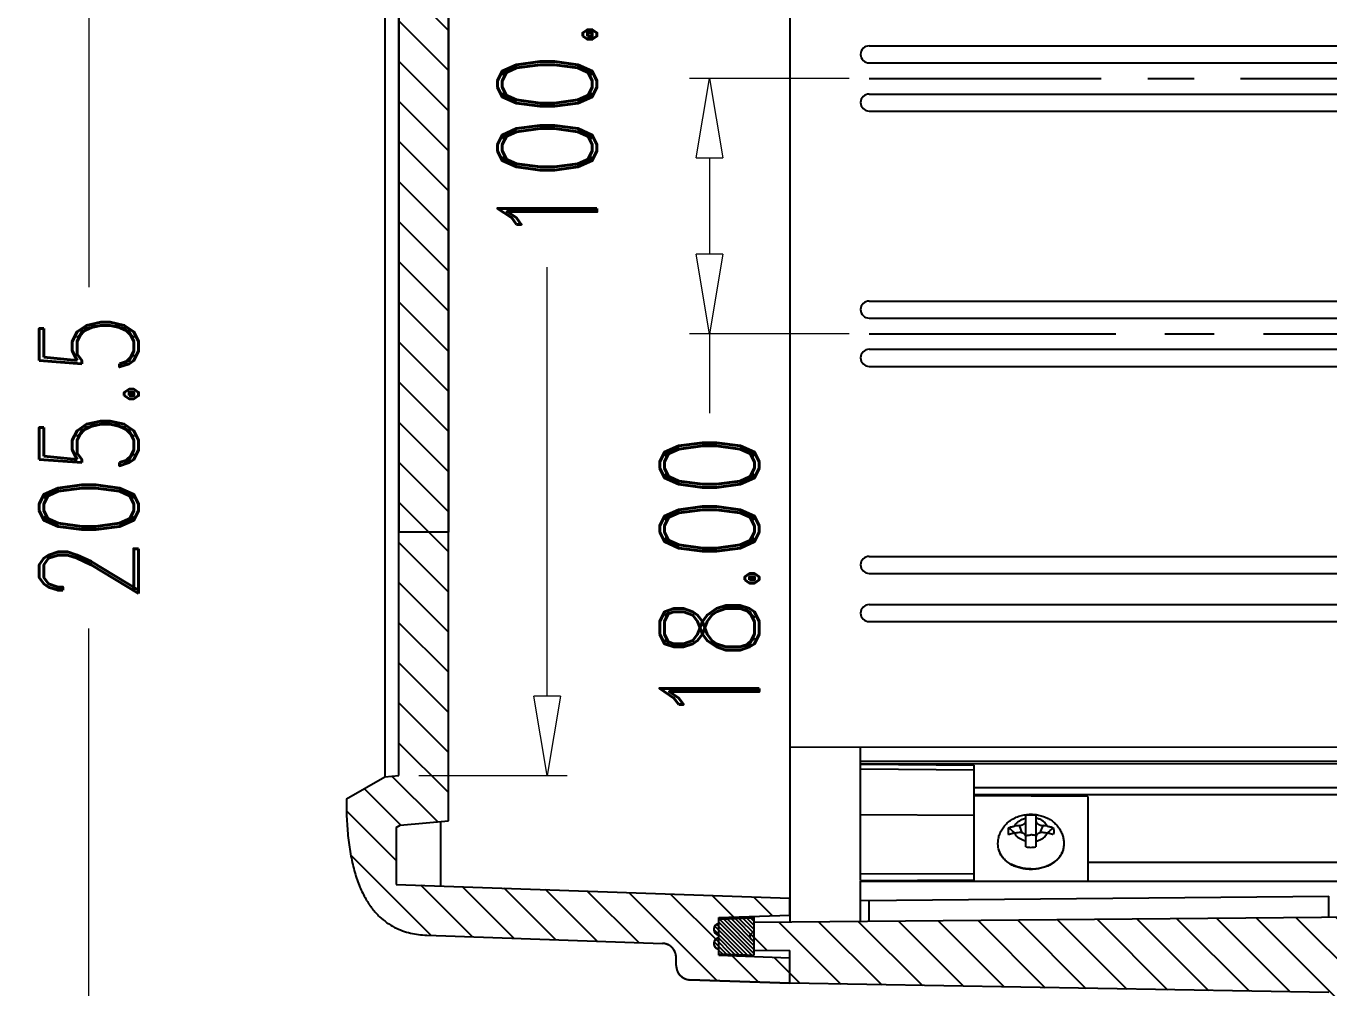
# Model space of a CAD drawing. Header units: millimetres. Extents: x -1995 to -555, y 489 to 1011.
# Drawn here: x -1687.4 to -1595.5, y 830.4 to 898.3 of the extents above; entities that cross this region are included whole.
import ezdxf

# ---------------------------------------------------------------- set-up
doc = ezdxf.new("R2010")
doc.units = ezdxf.units.MM
doc.linetypes.add('CENTER', pattern=[50.8, 31.75, -6.35, 6.35, -6.35])
doc.layers.add('dim', color=82, linetype='Continuous', lineweight=9)
doc.styles.add('ROMAND', font='romand.shx', dxfattribs={"width": 0.75, "bigfont": 'gbcbig.shx'})
doc.dimstyles.new('YanXiu', dxfattribs={"dimtxt": 2.5, "dimasz": 2.2, "dimexe": 1, "dimexo": 0, "dimgap": 0.66, "dimtad": 0, "dimzin": 1, "dimdsep": 46, "dimtxsty": 'ROMAND', "dimblk": 'CLOSEDBLANK', "dimcen": 0, "dimclrd": 3, "dimclre": 3, "dimclrt": 7, "dimazin": 0, "dimtfac": 1, "dimtofl": 0, "dimtmove": 0, "dimatfit": 3, "dimldrblk": 'CLOSEDBLANK', "dimfxl": 1, "dimlwd": 5, "dimlwe": 5, "dimarcsym": 0})

# ---------------------------------------------------------------- blocks, each defined once
blk = doc.blocks.new('_ClosedBlank')
at = {"color": 0, "linetype": 'ByBlock', "lineweight": -2}
for p, q in [((-1, 0.167), (0, 0)), ((-1, 0.167), (-1, -0.167)), ((0, 0), (-1, -0.167))]:
    blk.add_line(p, q, dxfattribs=at)
blk = doc.blocks.new('*D165')
at = {"layer": 'Defpoints', "color": 0}
for p in [(-1627.947, 894.565), (-1639.203, 876.565), (-1627.947, 876.565)]:
    blk.add_point(p, dxfattribs=at)
at = {"layer": 'dim', "color": 3, "lineweight": 5}
for p, q in [((-1629.346, 894.565), (-1640.603, 894.565)), ((-1639.203, 888.965), (-1639.203, 882.165)), ((-1629.346, 876.565), (-1640.603, 876.565)), ((-1639.203, 876.565), (-1639.203, 870.965))]:
    blk.add_line(p, q, dxfattribs=at)
at = {"layer": 'dim', "color": 3, "lineweight": 5, "xscale": 5.600000000000001, "yscale": 5.600000000000001, "zscale": 5.600000000000001}
for p, rotation in [((-1639.203, 894.565), 90), ((-1639.203, 876.565), 270)]:
    blk.add_blockref('_ClosedBlank', p, dxfattribs=dict(at, rotation=rotation))
at = {"layer": 'dim', "color": 7, "insert": (-1639.203, 859.316), "char_height": 7, "attachment_point": 5, "rotation": 90, "style": 'ROMAND'}
blk.add_mtext('18.00', dxfattribs=at)
blk = doc.blocks.new('*D171')
at = {"layer": 'Defpoints', "color": 0}
for p in [(-1661.085, 945.415), (-1650.633, 945.415), (-1661.085, 845.415)]:
    blk.add_point(p, dxfattribs=at)
at = {"layer": 'dim', "color": 3, "lineweight": 5}
for p, q in [((-1659.685, 945.415), (-1649.233, 945.415)), ((-1650.633, 939.815), (-1650.633, 909.564)), ((-1650.633, 851.015), (-1650.633, 881.266)), ((-1659.685, 845.415), (-1649.233, 845.415))]:
    blk.add_line(p, q, dxfattribs=at)
at = {"layer": 'dim', "color": 3, "lineweight": 5, "xscale": 5.600000000000001, "yscale": 5.600000000000001, "zscale": 5.600000000000001}
for p, rotation in [((-1650.633, 945.415), 90), ((-1650.633, 845.415), 270)]:
    blk.add_blockref('_ClosedBlank', p, dxfattribs=dict(at, rotation=rotation))
at = {"layer": 'dim', "color": 7, "insert": (-1650.633, 895.415), "char_height": 7, "attachment_point": 5, "rotation": 90, "style": 'ROMAND'}
blk.add_mtext('100.00', dxfattribs=at)
blk = doc.blocks.new('*D149')
at = {"layer": 'Defpoints', "color": 0}
for p in [(-1744.353, 970.565), (-1734.541, 765.065), (-1682.94, 765.065)]:
    blk.add_point(p, dxfattribs=at)
at = {"layer": 'dim', "color": 3, "lineweight": 5}
for p, q in [((-1742.954, 970.565), (-1681.541, 970.565)), ((-1682.94, 964.965), (-1682.94, 879.839)), ((-1682.94, 770.665), (-1682.94, 855.791)), ((-1733.142, 765.065), (-1681.541, 765.065))]:
    blk.add_line(p, q, dxfattribs=at)
at = {"layer": 'dim', "color": 3, "lineweight": 5, "xscale": 5.600000000000001, "yscale": 5.600000000000001, "zscale": 5.600000000000001}
for p, rotation in [((-1682.94, 970.565), 90), ((-1682.94, 765.065), 270)]:
    blk.add_blockref('_ClosedBlank', p, dxfattribs=dict(at, rotation=rotation))
at = {"layer": 'dim', "color": 7, "insert": (-1682.94, 867.815), "char_height": 7, "attachment_point": 5, "rotation": 90, "style": 'ROMAND'}
blk.add_mtext('205.5', dxfattribs=at)

msp = doc.modelspace()

# ---------------------------------------------------------------- hatches: boundary and pattern name
at = {"linetype": 'Continuous'}
h = msp.add_hatch(dxfattribs=at)
h.set_pattern_fill('DEFAULT__14', color=2, scale=2, angle=135, style=0, pattern_type=0)
h.set_pattern_definition([(135, (-2094.199, 582.1954), (-1.4142136, -1.4142136), [])])
edge = h.paths.add_edge_path()
edge.add_line((-1664.792, 843.765), (-1664.792, 843.65))
edge.add_line((-1664.792, 843.765), (-1662.085, 845.328))
edge.add_line((-1662.085, 845.328), (-1661.085, 845.415))
edge.add_line((-1661.085, 845.415), (-1661.085, 862.565))
edge.add_line((-1657.585, 862.565), (-1661.085, 862.565))
edge.add_line((-1657.585, 842.208), (-1657.585, 862.565))
edge.add_line((-1661.007, 841.909), (-1657.585, 842.208))
edge.add_line((-1661.292, 841.744), (-1661.007, 841.909))
edge.add_line((-1661.292, 841.744), (-1661.292, 837.734))
edge.add_line((-1661.292, 837.734), (-1633.547, 836.765))
edge.add_line((-1633.547, 835.565), (-1633.547, 836.765))
edge.add_line((-1638.547, 835.391), (-1633.547, 835.565))
edge.add_line((-1638.547, 832.74), (-1638.547, 835.391))
edge.add_line((-1638.547, 832.74), (-1633.547, 832.565))
edge.add_line((-1633.547, 830.765), (-1633.547, 832.565))
edge.add_line((-1640.582, 831.011), (-1633.547, 830.765))
edge.add_spline(control_points=[(-1641.547, 832.01), (-1641.547, 831.441), (-1641.151, 831.031), (-1640.582, 831.011)], knot_values=[0, 0, 0, 0, 1, 1, 1, 1], weights=[1, 0.812893, 0.812893, 1], degree=3, periodic=0)
edge.add_line((-1641.547, 832.01), (-1641.547, 832.577))
edge.add_spline(control_points=[(-1641.547, 832.577), (-1641.547, 833.146), (-1641.942, 833.556), (-1642.512, 833.576)], knot_values=[0, 0, 0, 0, 1, 1, 1, 1], weights=[1, 0.812893, 0.812893, 1], degree=3, periodic=0)
edge.add_line((-1659.124, 834.156), (-1642.512, 833.576))
edge.add_spline(control_points=[(-1664.792, 843.65), (-1664.792, 843.224), (-1664.775, 842.362), (-1664.674, 841.005), (-1664.484, 839.709), (-1664.206, 838.541), (-1663.848, 837.525), (-1663.425, 836.674), (-1662.956, 835.985), (-1662.456, 835.441), (-1661.931, 835.015), (-1661.391, 834.692), (-1660.843, 834.458), (-1660.283, 834.294), (-1659.705, 834.193), (-1659.318, 834.163), (-1659.124, 834.156)], knot_values=[0, 0, 0, 0, 0.071429, 0.142857, 0.214286, 0.285714, 0.357143, 0.428571, 0.5, 0.571429, 0.642857, 0.714286, 0.785714, 0.857143, 0.928571, 1, 1, 1, 1], degree=3, periodic=0)
edge = h.paths.add_edge_path()
edge.add_line((-1657.585, 862.565), (-1661.085, 862.565))
edge.add_line((-1657.585, 862.565), (-1661.085, 862.565))
edge = h.paths.add_edge_path()
edge.add_line((-1664.847, 947.178), (-1664.847, 947.097))
edge.add_spline(control_points=[(-1659.178, 956.672), (-1660.425, 956.629), (-1662.269, 955.915), (-1663.881, 953.729), (-1664.695, 950.773), (-1664.847, 948.425), (-1664.847, 947.178)], knot_values=[0, 0, 0, 0, 0.25, 0.5, 0.75, 1, 1, 1, 1], degree=3, periodic=0)
edge.add_line((-1642.512, 957.254), (-1659.178, 956.672))
edge.add_spline(control_points=[(-1641.547, 958.254), (-1641.547, 957.684), (-1641.942, 957.274), (-1642.512, 957.254)], knot_values=[0, 0, 0, 0, 1, 1, 1, 1], weights=[1, 0.812893, 0.812893, 1], degree=3, periodic=0)
edge.add_line((-1641.547, 958.82), (-1641.547, 958.254))
edge.add_spline(control_points=[(-1641.547, 958.82), (-1641.547, 959.39), (-1641.151, 959.8), (-1640.582, 959.82)], knot_values=[0, 0, 0, 0, 1, 1, 1, 1], weights=[1, 0.812893, 0.812893, 1], degree=3, periodic=0)
edge.add_line((-1633.547, 960.065), (-1640.582, 959.82))
edge.add_line((-1633.547, 960.065), (-1633.547, 958.265))
edge.add_line((-1638.547, 958.091), (-1633.547, 958.265))
edge.add_line((-1638.547, 958.091), (-1638.547, 955.44))
edge.add_line((-1638.547, 955.44), (-1633.547, 955.265))
edge.add_line((-1633.547, 955.265), (-1633.547, 954.065))
edge.add_line((-1633.547, 954.065), (-1661.347, 953.094))
edge.add_line((-1661.347, 953.094), (-1661.347, 949.118))
edge.add_line((-1661.007, 948.922), (-1661.347, 949.118))
edge.add_line((-1657.585, 948.622), (-1661.007, 948.922))
edge.add_line((-1657.585, 948.622), (-1657.585, 862.565))
edge.add_line((-1657.585, 862.565), (-1661.085, 862.565))
edge.add_line((-1661.085, 945.415), (-1661.085, 862.565))
edge.add_line((-1661.085, 945.415), (-1662.085, 945.503))
edge.add_line((-1662.085, 945.503), (-1664.847, 947.097))
h = msp.add_hatch(dxfattribs=at)
h.set_pattern_fill('DEFAULT__12', color=2, scale=2, angle=-45, style=0, pattern_type=0)
h.set_pattern_definition([(315, (-2091.3706, 585.0239), (1.4142136, 1.4142136), [])])
edge = h.paths.add_edge_path()
edge.add_line((-1551.547, 765.765), (-1551.547, 862.565))
edge.add_line((-1551.547, 765.765), (-1558.336, 765.765))
edge.add_spline(control_points=[(-1558.336, 765.765), (-1559.029, 765.765), (-1559.524, 766.251), (-1559.536, 766.944)], knot_values=[0, 0, 0, 0, 1, 1, 1, 1], weights=[1, 0.808834, 0.808834, 1], degree=3, periodic=0)
edge.add_line((-1559.536, 766.944), (-1559.547, 767.565))
edge.add_line((-1559.547, 767.565), (-1564.047, 767.565))
edge.add_line((-1564.047, 770.265), (-1564.047, 767.565))
edge.add_line((-1564.047, 770.265), (-1564.547, 770.265))
edge.add_line((-1564.547, 770.265), (-1566.047, 768.765))
edge.add_line((-1566.047, 768.765), (-1581.047, 768.765))
edge.add_line((-1582.547, 770.265), (-1581.047, 768.765))
edge.add_line((-1582.547, 770.265), (-1583.047, 770.265))
edge.add_line((-1583.047, 770.265), (-1583.047, 767.565))
edge.add_line((-1583.047, 767.565), (-1587.547, 767.565))
edge.add_line((-1587.573, 766.048), (-1587.547, 767.565))
edge.add_spline(control_points=[(-1587.573, 766.048), (-1587.583, 765.47), (-1587.995, 765.065), (-1588.573, 765.065)], knot_values=[0, 0, 0, 0, 1, 1, 1, 1], weights=[1, 0.808834, 0.808834, 1], degree=3, periodic=0)
edge.add_line((-1588.573, 765.065), (-1595.547, 765.065))
edge.add_line((-1595.547, 765.065), (-1595.547, 767.365))
edge.add_line((-1598.047, 767.387), (-1595.547, 767.365))
edge.add_line((-1598.047, 767.387), (-1598.047, 767.962))
edge.add_line((-1598.273, 768.188), (-1598.047, 767.962))
edge.add_spline(control_points=[(-1598.273, 768.542), (-1598.377, 768.438), (-1598.377, 768.292), (-1598.273, 768.188)], knot_values=[0, 0, 0, 0, 1, 1, 1, 1], weights=[1, 0.804738, 0.804738, 1], degree=3, periodic=0)
edge.add_line((-1598.047, 768.769), (-1598.273, 768.542))
edge.add_line((-1598.047, 768.769), (-1598.047, 769.343))
edge.add_line((-1598.047, 769.343), (-1595.547, 769.365))
edge.add_line((-1595.547, 769.365), (-1595.547, 771.065))
edge.add_line((-1555.547, 771.414), (-1595.547, 771.065))
edge.add_line((-1555.547, 771.414), (-1555.547, 862.565))
edge.add_line((-1551.547, 862.565), (-1555.547, 862.565))
edge = h.paths.add_edge_path()
edge.add_line((-1633.547, 830.765), (-1633.547, 833.065))
edge.add_line((-1636.047, 833.087), (-1633.547, 833.065))
edge.add_line((-1636.047, 833.087), (-1636.047, 833.665))
edge.add_line((-1636.047, 833.665), (-1636.276, 833.894))
edge.add_spline(control_points=[(-1636.276, 833.894), (-1636.376, 833.994), (-1636.376, 834.136), (-1636.276, 834.236)], knot_values=[0, 0, 0, 0, 1, 1, 1, 1], weights=[1, 0.804738, 0.804738, 1], degree=3, periodic=0)
edge.add_line((-1636.276, 834.236), (-1636.047, 834.465))
edge.add_line((-1636.047, 834.465), (-1636.047, 835.043))
edge.add_line((-1591.821, 835.429), (-1636.047, 835.043))
edge.add_line((-1588.545, 823.204), (-1591.821, 835.429))
edge.add_line((-1588.545, 823.204), (-1595.547, 823.265))
edge.add_line((-1595.547, 823.265), (-1595.547, 824.965))
edge.add_line((-1598.047, 824.987), (-1595.547, 824.965))
edge.add_line((-1598.047, 824.987), (-1598.047, 825.562))
edge.add_line((-1598.047, 825.562), (-1598.273, 825.788))
edge.add_spline(control_points=[(-1598.273, 825.788), (-1598.377, 825.892), (-1598.377, 826.038), (-1598.273, 826.142)], knot_values=[0, 0, 0, 0, 1, 1, 1, 1], weights=[1, 0.804738, 0.804738, 1], degree=3, periodic=0)
edge.add_line((-1598.273, 826.142), (-1598.047, 826.369))
edge.add_line((-1598.047, 826.369), (-1598.047, 826.943))
edge.add_line((-1598.047, 826.943), (-1595.547, 826.965))
edge.add_line((-1595.547, 826.965), (-1595.547, 830.102))
edge.add_line((-1595.547, 830.102), (-1633.547, 830.765))
edge = h.paths.add_edge_path()
edge.add_line((-1551.547, 862.565), (-1555.547, 862.565))
edge.add_line((-1551.547, 862.565), (-1555.547, 862.565))
edge = h.paths.add_edge_path()
edge.add_line((-1551.547, 957.565), (-1551.547, 933.165))
edge.add_line((-1551.547, 933.165), (-1551.047, 933.165))
edge.add_line((-1549.547, 930.567), (-1551.047, 933.165))
edge.add_line((-1549.547, 929.365), (-1549.547, 930.567))
edge.add_line((-1551.547, 929.365), (-1549.547, 929.365))
edge.add_line((-1551.547, 929.365), (-1551.547, 862.565))
edge.add_line((-1551.547, 862.565), (-1555.547, 862.565))
edge.add_line((-1555.547, 890.396), (-1555.547, 862.565))
edge.add_line((-1555.547, 890.396), (-1563.547, 890.815))
edge.add_line((-1563.547, 893.315), (-1563.547, 890.815))
edge.add_line((-1554.547, 893.394), (-1563.547, 893.315))
edge.add_line((-1554.547, 895.737), (-1554.547, 893.394))
edge.add_line((-1554.547, 895.737), (-1563.547, 895.815))
edge.add_line((-1563.547, 898.315), (-1563.547, 895.815))
edge.add_line((-1555.547, 898.734), (-1563.547, 898.315))
edge.add_line((-1555.547, 940.396), (-1555.547, 898.734))
edge.add_line((-1555.547, 940.396), (-1563.547, 940.815))
edge.add_line((-1563.547, 943.315), (-1563.547, 940.815))
edge.add_line((-1554.547, 943.394), (-1563.547, 943.315))
edge.add_line((-1554.547, 945.737), (-1554.547, 943.394))
edge.add_line((-1554.547, 945.737), (-1563.547, 945.815))
edge.add_line((-1563.547, 948.315), (-1563.547, 945.815))
edge.add_line((-1555.547, 948.734), (-1563.547, 948.315))
edge.add_line((-1555.547, 953.384), (-1555.547, 948.734))
edge.add_line((-1555.547, 953.384), (-1633.547, 954.065))
edge.add_line((-1633.547, 955.765), (-1633.547, 954.065))
edge.add_line((-1636.047, 955.787), (-1633.547, 955.765))
edge.add_line((-1636.047, 956.365), (-1636.047, 955.787))
edge.add_line((-1636.276, 956.594), (-1636.047, 956.365))
edge.add_spline(control_points=[(-1636.276, 956.936), (-1636.376, 956.836), (-1636.376, 956.694), (-1636.276, 956.594)], knot_values=[0, 0, 0, 0, 1, 1, 1, 1], weights=[1, 0.804738, 0.804738, 1], degree=3, periodic=0)
edge.add_line((-1636.047, 957.165), (-1636.276, 956.936))
edge.add_line((-1636.047, 957.743), (-1636.047, 957.165))
edge.add_line((-1636.047, 957.743), (-1633.547, 957.765))
edge.add_line((-1633.547, 960.065), (-1633.547, 957.765))
edge.add_line((-1633.547, 960.065), (-1626.573, 960.065))
edge.add_spline(control_points=[(-1625.573, 959.083), (-1625.583, 959.66), (-1625.995, 960.065), (-1626.573, 960.065)], knot_values=[0, 0, 0, 0, 1, 1, 1, 1], weights=[1, 0.808834, 0.808834, 1], degree=3, periodic=0)
edge.add_line((-1625.573, 959.083), (-1625.547, 957.565))
edge.add_line((-1551.547, 957.565), (-1625.547, 957.565))
h = msp.add_hatch(dxfattribs=at)
h.set_pattern_fill('DEFAULT__11', color=2, scale=0.2, angle=-45, style=0, pattern_type=0)
h.set_pattern_definition([(315, (-2092.64338, 583.75108), (0.141421356, 0.141421356), [])])
edge = h.paths.add_edge_path()
edge.add_line((-1636.047, 832.753), (-1636.047, 835.378))
edge.add_line((-1638.547, 832.84), (-1636.047, 832.753))
edge.add_line((-1638.547, 832.84), (-1638.547, 833.168))
edge.add_spline(control_points=[(-1638.547, 833.962), (-1639.177, 833.883), (-1639.177, 833.248), (-1638.547, 833.168)], knot_values=[0, 0, 0, 0, 1, 1, 1, 1], weights=[1, 0.416667, 0.416667, 1], degree=3, periodic=0)
edge.add_line((-1638.547, 833.962), (-1638.547, 834.168))
edge.add_spline(control_points=[(-1638.547, 834.962), (-1639.177, 834.883), (-1639.177, 834.248), (-1638.547, 834.168)], knot_values=[0, 0, 0, 0, 1, 1, 1, 1], weights=[1, 0.416667, 0.416667, 1], degree=3, periodic=0)
edge.add_line((-1638.547, 834.962), (-1638.547, 835.291))
edge.add_line((-1638.547, 835.291), (-1636.047, 835.378))
edge = h.paths.add_edge_path()
edge.add_line((-1636.047, 958.078), (-1636.047, 955.453))
edge.add_line((-1638.547, 955.54), (-1636.047, 955.453))
edge.add_line((-1638.547, 955.868), (-1638.547, 955.54))
edge.add_spline(control_points=[(-1638.547, 955.868), (-1639.177, 955.948), (-1639.177, 956.583), (-1638.547, 956.662)], knot_values=[0, 0, 0, 0, 1, 1, 1, 1], weights=[1, 0.416667, 0.416667, 1], degree=3, periodic=0)
edge.add_line((-1638.547, 956.868), (-1638.547, 956.662))
edge.add_spline(control_points=[(-1638.547, 956.868), (-1639.177, 956.948), (-1639.177, 957.583), (-1638.547, 957.662)], knot_values=[0, 0, 0, 0, 1, 1, 1, 1], weights=[1, 0.416667, 0.416667, 1], degree=3, periodic=0)
edge.add_line((-1638.547, 957.991), (-1638.547, 957.662))
edge.add_line((-1638.547, 957.991), (-1636.047, 958.078))

# ---------------------------------------------------------------- linework, layer by layer
at = {"color": 7, "linetype": 'Continuous'}
for p, q in [((-1633.547, 955.765), (-1633.547, 835.065)), ((-1657.585, 948.622), (-1657.585, 862.565)), ((-1657.585, 842.208), (-1657.585, 948.622)), ((-1662.085, 945.503), (-1662.085, 845.328)), ((-1661.085, 945.415), (-1661.085, 862.565)), ((-1661.085, 845.415), (-1661.085, 945.415)), ((-1627.947, 896.865), (-1563.547, 896.865)), ((-1627.947, 895.665), (-1563.547, 895.665)), ((-1627.947, 893.465), (-1563.547, 893.465)), ((-1627.947, 892.265), (-1563.547, 892.265)), ((-1627.947, 878.865), (-1555.547, 878.865)), ((-1627.947, 877.665), (-1555.547, 877.665)), ((-1627.947, 875.465), (-1563.547, 875.465)), ((-1627.947, 874.265), (-1563.547, 874.265)), ((-1661.085, 845.415), (-1661.085, 862.565)), ((-1657.585, 862.565), (-1661.085, 862.565)), ((-1657.585, 862.565), (-1661.085, 862.565)), ((-1657.585, 862.565), (-1661.085, 862.565)), ((-1657.585, 862.565), (-1661.085, 862.565)), ((-1657.585, 842.208), (-1657.585, 862.565)), ((-1627.947, 860.865), (-1555.547, 860.865)), ((-1627.947, 859.665), (-1555.547, 859.665)), ((-1627.947, 857.465), (-1563.547, 857.465)), ((-1627.947, 856.265), (-1563.547, 856.265)), ((-1633.547, 847.435), (-1555.547, 847.376)), ((-1628.547, 838.015), (-1628.547, 847.431)), ((-1555.547, 846.379), (-1628.547, 846.435)), ((-1628.547, 846.265), (-1555.547, 846.265)), ((-1620.547, 846.151), (-1628.547, 846.224)), ((-1628.547, 846.223), (-1620.547, 846.149)), ((-1620.547, 845.789), (-1628.547, 845.853)), ((-1620.547, 837.965), (-1620.547, 846.15)), ((-1664.792, 843.765), (-1662.085, 845.328)), ((-1664.792, 843.765), (-1662.085, 845.328)), ((-1662.085, 845.328), (-1661.085, 845.415)), ((-1662.085, 845.328), (-1661.085, 845.415)), ((-1620.547, 844.565), (-1555.547, 844.565)), ((-1620.547, 844.065), (-1555.547, 844.065)), ((-1612.547, 843.931), (-1620.547, 843.973)), ((-1612.547, 843.931), (-1612.547, 837.965)), ((-1664.792, 843.765), (-1664.792, 843.65)), ((-1664.792, 843.765), (-1664.792, 843.65)), ((-1661.007, 841.909), (-1657.585, 842.208)), ((-1661.007, 841.909), (-1657.585, 842.208)), ((-1658.149, 842.159), (-1658.149, 837.624)), ((-1628.547, 842.672), (-1620.547, 842.607)), ((-1616.897, 840.375), (-1616.897, 842.6)), ((-1616.197, 842.6), (-1616.197, 840.375)), ((-1661.292, 841.744), (-1661.007, 841.909)), ((-1661.292, 841.744), (-1661.007, 841.909)), ((-1661.292, 841.744), (-1661.292, 837.734)), ((-1661.292, 841.744), (-1661.292, 837.734)), ((-1617.692, 841.353), (-1617.708, 841.367)), ((-1617.688, 841.35), (-1617.692, 841.353)), ((-1617.383, 841.881), (-1617.184, 841.371)), ((-1615.71, 841.881), (-1615.909, 841.371)), ((-1612.547, 839.308), (-1555.547, 839.308)), ((-1620.547, 838.492), (-1628.547, 838.45)), ((-1661.292, 837.734), (-1633.547, 836.765)), ((-1661.292, 837.734), (-1633.547, 836.765)), ((-1628.547, 838.015), (-1620.547, 838.057)), ((-1628.547, 835.109), (-1628.547, 837.965)), ((-1628.547, 837.965), (-1555.547, 837.965)), ((-1633.547, 835.565), (-1633.547, 836.765)), ((-1628.546, 836.609), (-1595.545, 836.897)), ((-1627.947, 835.114), (-1627.947, 836.614)), ((-1595.545, 835.397), (-1595.545, 836.897)), ((-1555.547, 835.746), (-1636.047, 835.043)), ((-1638.547, 835.391), (-1633.547, 835.565)), ((-1638.547, 835.391), (-1633.547, 835.565)), ((-1638.547, 832.74), (-1638.547, 835.391)), ((-1638.547, 832.74), (-1638.547, 835.391)), ((-1638.547, 835.291), (-1636.047, 835.378)), ((-1638.547, 835.291), (-1636.047, 835.378)), ((-1638.547, 834.962), (-1638.547, 835.291)), ((-1636.047, 832.753), (-1636.047, 835.478)), ((-1591.821, 835.429), (-1636.047, 835.043)), ((-1636.047, 832.753), (-1636.047, 835.378)), ((-1636.047, 834.465), (-1636.047, 835.043)), ((-1659.124, 834.156), (-1642.512, 833.576)), ((-1659.124, 834.156), (-1642.512, 833.576)), ((-1638.547, 833.962), (-1638.547, 834.168)), ((-1636.276, 834.236), (-1636.047, 834.465)), ((-1636.276, 834.236), (-1636.047, 834.465)), ((-1636.047, 833.665), (-1636.276, 833.894)), ((-1636.047, 833.665), (-1636.276, 833.894)), ((-1638.547, 832.84), (-1638.547, 833.168)), ((-1638.547, 832.84), (-1636.047, 832.753)), ((-1638.547, 832.84), (-1636.047, 832.753)), ((-1636.047, 833.087), (-1636.047, 833.665)), ((-1636.047, 833.087), (-1633.547, 833.065)), ((-1636.047, 833.087), (-1633.547, 833.065)), ((-1633.547, 830.765), (-1633.547, 833.065)), ((-1633.547, 830.765), (-1633.547, 833.065)), ((-1641.547, 832.01), (-1641.547, 832.577)), ((-1641.547, 832.01), (-1641.547, 832.577)), ((-1638.547, 832.74), (-1633.547, 832.565)), ((-1638.547, 832.74), (-1633.547, 832.565)), ((-1633.547, 830.765), (-1633.547, 832.565)), ((-1640.582, 831.011), (-1633.547, 830.765)), ((-1633.547, 830.765), (-1640.582, 831.011)), ((-1595.547, 830.102), (-1633.547, 830.765)), ((-1595.547, 830.102), (-1633.547, 830.765))]:
    msp.add_line(p, q, dxfattribs=at)
at = {"color": 1, "linetype": 'CENTER', "ltscale": 0.5152}
msp.add_line((-1627.947, 894.565), (-1563.547, 894.565), dxfattribs=at)
at = {"color": 1, "linetype": 'CENTER', "ltscale": 0.5472}
msp.add_line((-1627.947, 876.565), (-1559.547, 876.565), dxfattribs=at)
at = {"color": 7, "linetype": 'Continuous'}
for centre, radius, start, end in [((-1627.947, 896.265), 0.6, 90, 270), ((-1627.947, 892.865), 0.6, 90, 270), ((-1627.947, 878.265), 0.6, 90, 270), ((-1627.947, 874.865), 0.6, 90, 270), ((-1627.947, 860.265), 0.6, 90, 270), ((-1627.947, 856.865), 0.6, 90, 270), ((-1616.548, 840.371), 2.256, 89.98002, 98.90457), ((-1616.546, 840.371), 2.256, 81.09543, 90.01998), ((-1579.04, 885.125), 58.394, 227.9914, 228.53393), ((-1616.56, 833.626), 8.296, 95.69335, 97.8672), ((-1616.56, 833.131), 8.296, 95.69335, 97.8672), ((-1616.533, 833.626), 8.296, 82.13279, 84.30665), ((-1616.533, 833.131), 8.296, 82.13279, 84.30665), ((-1649.884, 880.449), 52.13, 311.41221, 312.04273), ((-1616.548, 842.604), 2.256, 261.09543, 270.01998), ((-1616.546, 842.604), 2.256, 269.98002, 278.90457), ((-1617.607, 840.475), 1.242, 194.1526, 202.28964), ((-1617.507, 840.517), 1.351, 202.33325, 210.79506), ((-1617.435, 840.558), 1.434, 210.73047, 212.58332), ((-1615.659, 840.558), 1.434, 327.41025, 329.27992), ((-1615.587, 840.517), 1.351, 329.21542, 337.6751), ((-1615.487, 840.475), 1.242, 337.71883, 345.84746), ((-1638.497, 834.565), 0.4, 97.18076, 262.81924), ((-1638.497, 833.565), 0.4, 97.18076, 262.81924), ((-1636.105, 834.065), 0.241, 135, 225), ((-1642.547, 832.577), 1, 0, 88), ((-1640.547, 832.01), 1, 180, 268)]:
    msp.add_arc(centre, radius, start, end, dxfattribs=at)
for points, start_tangent, end_tangent in [([(-1664.792, 843.65), (-1664.763, 842.352), (-1664.659, 841.015), (-1664.469, 839.73), (-1664.193, 838.566), (-1663.837, 837.552), (-1663.417, 836.701), (-1662.951, 836.009), (-1662.452, 835.46), (-1661.929, 835.032), (-1661.39, 834.707), (-1660.841, 834.469), (-1660.28, 834.305), (-1659.705, 834.202), (-1659.124, 834.156)], (0, -1), (0.999391, -0.034899)), ([(-1664.792, 843.65), (-1664.763, 842.352), (-1664.659, 841.015), (-1664.469, 839.73), (-1664.193, 838.566), (-1663.837, 837.552), (-1663.417, 836.701), (-1662.951, 836.009), (-1662.452, 835.46), (-1661.929, 835.032), (-1661.39, 834.707), (-1660.841, 834.469), (-1660.28, 834.305), (-1659.705, 834.202), (-1659.124, 834.156)], (0, -1), (0.999391, -0.034899)), ([(-1618.811, 840.171), (-1618.862, 840.488), (-1618.859, 840.809), (-1618.799, 841.127), (-1618.683, 841.438), (-1618.51, 841.731), (-1618.277, 842.004), (-1617.994, 842.239), (-1617.668, 842.429), (-1617.309, 842.567), (-1616.931, 842.65), (-1616.547, 842.678)], (-0.243793, 0.969827), (1, 0)), ([(-1617.696, 841.844), (-1617.606, 841.997), (-1617.475, 842.135), (-1617.309, 842.253), (-1617.114, 842.345), (-1616.897, 842.409)], (0.3956, 0.918423), (0.977585, 0.210541)), ([(-1617.383, 841.881), (-1617.342, 841.886), (-1617.301, 841.894), (-1617.261, 841.903), (-1617.222, 841.914), (-1617.183, 841.927), (-1617.143, 841.944), (-1617.102, 841.964), (-1617.06, 841.988), (-1617.02, 842.016), (-1616.986, 842.045), (-1616.96, 842.073), (-1616.94, 842.099), (-1616.924, 842.124), (-1616.912, 842.149), (-1616.904, 842.175), (-1616.898, 842.2), (-1616.897, 842.225)], (0.995063, 0.099247), (0, 1)), ([(-1616.547, 842.678), (-1616.182, 842.653), (-1615.829, 842.58), (-1615.497, 842.461), (-1615.193, 842.301), (-1614.923, 842.102), (-1614.699, 841.878), (-1614.515, 841.628), (-1614.375, 841.358), (-1614.28, 841.074), (-1614.232, 840.777), (-1614.232, 840.473), (-1614.282, 840.171)], (1, 0), (-0.243793, -0.969827)), ([(-1615.398, 841.844), (-1615.488, 841.997), (-1615.618, 842.135), (-1615.784, 842.253), (-1615.98, 842.345), (-1616.197, 842.409)], (-0.3956, 0.918423), (-0.977585, 0.210541)), ([(-1616.197, 842.225), (-1616.195, 842.2), (-1616.19, 842.175), (-1616.181, 842.149), (-1616.169, 842.124), (-1616.153, 842.099), (-1616.133, 842.073), (-1616.107, 842.045), (-1616.074, 842.016), (-1616.034, 841.988), (-1615.991, 841.964), (-1615.95, 841.944), (-1615.911, 841.927), (-1615.872, 841.914), (-1615.832, 841.903), (-1615.792, 841.894), (-1615.751, 841.886), (-1615.71, 841.881)], (0, -1), (0.995063, -0.099247)), ([(-1618.12, 841.735), (-1618.154, 841.571), (-1618.154, 841.404), (-1618.12, 841.24)], (-0.300057, -0.953921), (0.300057, -0.953921)), ([(-1618.12, 841.735), (-1618.055, 841.759), (-1617.981, 841.783), (-1617.897, 841.805), (-1617.803, 841.826), (-1617.696, 841.844)], (0.93109, 0.364789), (0.990582, 0.136923)), ([(-1617.696, 841.349), (-1617.803, 841.331), (-1617.897, 841.31), (-1617.981, 841.288), (-1618.055, 841.264), (-1618.12, 841.24)], (-0.990582, -0.136923), (-0.93109, -0.364789)), ([(-1616.897, 840.784), (-1617.114, 840.848), (-1617.309, 840.94), (-1617.475, 841.057), (-1617.606, 841.196), (-1617.696, 841.349)], (-0.977585, 0.210541), (-0.3956, 0.918423)), ([(-1616.897, 841.042), (-1616.898, 841.075), (-1616.904, 841.107), (-1616.912, 841.139), (-1616.924, 841.17), (-1616.94, 841.2), (-1616.96, 841.23), (-1616.986, 841.26), (-1617.02, 841.291), (-1617.06, 841.319), (-1617.102, 841.342), (-1617.143, 841.359), (-1617.183, 841.371), (-1617.222, 841.38), (-1617.261, 841.386), (-1617.301, 841.389), (-1617.342, 841.389), (-1617.383, 841.386)], (0, 1), (-0.995063, -0.099247)), ([(-1616.897, 841.162), (-1616.785, 841.196), (-1616.668, 841.217), (-1616.547, 841.223)], (0.936913, 0.349563), (1, 0)), ([(-1616.197, 841.162), (-1616.308, 841.196), (-1616.426, 841.217), (-1616.547, 841.223)], (-0.936913, 0.349563), (-1, 0)), ([(-1615.71, 841.386), (-1615.751, 841.389), (-1615.792, 841.389), (-1615.832, 841.386), (-1615.872, 841.38), (-1615.911, 841.371), (-1615.95, 841.359), (-1615.991, 841.342), (-1616.034, 841.319), (-1616.073, 841.291), (-1616.107, 841.26), (-1616.133, 841.23), (-1616.153, 841.2), (-1616.169, 841.17), (-1616.181, 841.139), (-1616.19, 841.107), (-1616.195, 841.075), (-1616.197, 841.042)], (-0.995063, 0.099247), (0, -1)), ([(-1616.197, 840.784), (-1615.98, 840.848), (-1615.784, 840.94), (-1615.618, 841.057), (-1615.488, 841.196), (-1615.398, 841.349)], (0.977585, 0.210541), (0.3956, 0.918423)), ([(-1615.398, 841.844), (-1615.29, 841.826), (-1615.195, 841.805), (-1615.112, 841.783), (-1615.039, 841.759), (-1614.973, 841.735)], (0.990582, -0.136923), (0.93109, -0.364789)), ([(-1614.973, 841.24), (-1615.039, 841.264), (-1615.112, 841.288), (-1615.196, 841.31), (-1615.29, 841.331), (-1615.398, 841.349)], (-0.93109, 0.364789), (-0.990582, 0.136923)), ([(-1614.973, 841.735), (-1614.939, 841.571), (-1614.939, 841.404), (-1614.973, 841.24)], (0.300057, -0.953921), (-0.300057, -0.953921)), ([(-1616.547, 838.793), (-1616.901, 838.813), (-1617.246, 838.872), (-1617.576, 838.97), (-1617.881, 839.103), (-1618.155, 839.27), (-1618.39, 839.465), (-1618.581, 839.685), (-1618.722, 839.923), (-1618.811, 840.171)], (-1, 0), (-0.243793, 0.969827)), ([(-1616.547, 838.83), (-1616.925, 838.852), (-1617.294, 838.918), (-1617.641, 839.026), (-1617.959, 839.172), (-1618.239, 839.354), (-1618.472, 839.566), (-1618.643, 839.786)], (-1, 0), (-0.538479, 0.842639)), ([(-1614.282, 840.171), (-1614.372, 839.923), (-1614.513, 839.685), (-1614.704, 839.465), (-1614.939, 839.269), (-1615.214, 839.102), (-1615.519, 838.969), (-1615.849, 838.872), (-1616.194, 838.813), (-1616.547, 838.793)], (-0.243793, -0.969827), (-1, 0)), ([(-1616.547, 838.83), (-1616.168, 838.852), (-1615.8, 838.918), (-1615.452, 839.026), (-1615.134, 839.172), (-1614.855, 839.354), (-1614.621, 839.566), (-1614.451, 839.786)], (1, 0), (0.538573, 0.842579)), ([(-1638.547, 834.962), (-1638.553, 834.961), (-1638.559, 834.96), (-1638.565, 834.959), (-1638.572, 834.958), (-1638.578, 834.957), (-1638.585, 834.955), (-1638.591, 834.954), (-1638.598, 834.952), (-1638.605, 834.95), (-1638.612, 834.948), (-1638.618, 834.946), (-1638.625, 834.944), (-1638.632, 834.942), (-1638.639, 834.939), (-1638.646, 834.936), (-1638.653, 834.933), (-1638.657, 834.932), (-1638.66, 834.93), (-1638.664, 834.929), (-1638.667, 834.927), (-1638.671, 834.925), (-1638.675, 834.923), (-1638.678, 834.922), (-1638.682, 834.92), (-1638.685, 834.918), (-1638.689, 834.916), (-1638.692, 834.914), (-1638.696, 834.912), (-1638.7, 834.91), (-1638.703, 834.908), (-1638.707, 834.906), (-1638.71, 834.903), (-1638.714, 834.901), (-1638.717, 834.899), (-1638.721, 834.896), (-1638.725, 834.894), (-1638.728, 834.891), (-1638.732, 834.889), (-1638.735, 834.886), (-1638.739, 834.884), (-1638.742, 834.881), (-1638.746, 834.878), (-1638.749, 834.875), (-1638.753, 834.873), (-1638.756, 834.87), (-1638.76, 834.867), (-1638.763, 834.864), (-1638.766, 834.861), (-1638.77, 834.857), (-1638.773, 834.854), (-1638.777, 834.851), (-1638.78, 834.848), (-1638.783, 834.844), (-1638.787, 834.841), (-1638.79, 834.837), (-1638.793, 834.834), (-1638.796, 834.83), (-1638.799, 834.827), (-1638.803, 834.823), (-1638.806, 834.819), (-1638.809, 834.815), (-1638.812, 834.812), (-1638.815, 834.808), (-1638.818, 834.804), (-1638.821, 834.8), (-1638.824, 834.796), (-1638.827, 834.791), (-1638.829, 834.787), (-1638.832, 834.783), (-1638.835, 834.779), (-1638.838, 834.774), (-1638.84, 834.77), (-1638.843, 834.766), (-1638.845, 834.761), (-1638.848, 834.757), (-1638.85, 834.752), (-1638.853, 834.748), (-1638.855, 834.743), (-1638.857, 834.738), (-1638.86, 834.733), (-1638.862, 834.729), (-1638.864, 834.724), (-1638.866, 834.719), (-1638.868, 834.714), (-1638.87, 834.709), (-1638.872, 834.704), (-1638.874, 834.699), (-1638.875, 834.694), (-1638.877, 834.689), (-1638.879, 834.684), (-1638.88, 834.679), (-1638.882, 834.673), (-1638.883, 834.668), (-1638.885, 834.663), (-1638.886, 834.658), (-1638.887, 834.652), (-1638.888, 834.647), (-1638.889, 834.642), (-1638.89, 834.636), (-1638.891, 834.631), (-1638.892, 834.625), (-1638.893, 834.62), (-1638.894, 834.615), (-1638.894, 834.609), (-1638.895, 834.604), (-1638.895, 834.598), (-1638.896, 834.593), (-1638.896, 834.587), (-1638.896, 834.582), (-1638.897, 834.576), (-1638.897, 834.571), (-1638.897, 834.565), (-1638.897, 834.56), (-1638.897, 834.554), (-1638.896, 834.549), (-1638.896, 834.543), (-1638.896, 834.538), (-1638.895, 834.532), (-1638.895, 834.527), (-1638.894, 834.521), (-1638.894, 834.516), (-1638.893, 834.51), (-1638.892, 834.505), (-1638.891, 834.499), (-1638.89, 834.494), (-1638.889, 834.489), (-1638.888, 834.483), (-1638.887, 834.478), (-1638.886, 834.473), (-1638.885, 834.467), (-1638.883, 834.462), (-1638.882, 834.457), (-1638.88, 834.452), (-1638.879, 834.447), (-1638.877, 834.442), (-1638.875, 834.436), (-1638.874, 834.431), (-1638.872, 834.426), (-1638.87, 834.421), (-1638.868, 834.416), (-1638.866, 834.411), (-1638.864, 834.407), (-1638.862, 834.402), (-1638.86, 834.397), (-1638.857, 834.392), (-1638.855, 834.388), (-1638.853, 834.383), (-1638.85, 834.378), (-1638.848, 834.374), (-1638.845, 834.369), (-1638.843, 834.365), (-1638.84, 834.36), (-1638.838, 834.356), (-1638.835, 834.352), (-1638.832, 834.347), (-1638.829, 834.343), (-1638.827, 834.339), (-1638.824, 834.335), (-1638.821, 834.331), (-1638.818, 834.327), (-1638.815, 834.323), (-1638.812, 834.319), (-1638.809, 834.315), (-1638.806, 834.311), (-1638.803, 834.307), (-1638.799, 834.304), (-1638.796, 834.3), (-1638.793, 834.297), (-1638.79, 834.293), (-1638.787, 834.29), (-1638.783, 834.286), (-1638.78, 834.283), (-1638.777, 834.279), (-1638.773, 834.276), (-1638.77, 834.273), (-1638.766, 834.27), (-1638.763, 834.267), (-1638.76, 834.264), (-1638.756, 834.261), (-1638.753, 834.258), (-1638.749, 834.255), (-1638.746, 834.252), (-1638.742, 834.249), (-1638.739, 834.247), (-1638.735, 834.244), (-1638.732, 834.241), (-1638.728, 834.239), (-1638.725, 834.236), (-1638.721, 834.234), (-1638.717, 834.232), (-1638.714, 834.229), (-1638.71, 834.227), (-1638.707, 834.225), (-1638.703, 834.223), (-1638.7, 834.22), (-1638.696, 834.218), (-1638.692, 834.216), (-1638.689, 834.214), (-1638.685, 834.212), (-1638.682, 834.211), (-1638.678, 834.209), (-1638.675, 834.207), (-1638.671, 834.205), (-1638.667, 834.203), (-1638.664, 834.202), (-1638.66, 834.2), (-1638.657, 834.199), (-1638.653, 834.197), (-1638.646, 834.194), (-1638.639, 834.191), (-1638.632, 834.189), (-1638.625, 834.186), (-1638.618, 834.184), (-1638.612, 834.182), (-1638.605, 834.18), (-1638.598, 834.178), (-1638.591, 834.177), (-1638.585, 834.175), (-1638.578, 834.174), (-1638.572, 834.172), (-1638.565, 834.171), (-1638.559, 834.17), (-1638.553, 834.169), (-1638.547, 834.168)], (-0.992157, -0.125), (0.992157, -0.125)), ([(-1638.547, 833.962), (-1638.553, 833.961), (-1638.559, 833.96), (-1638.565, 833.959), (-1638.572, 833.958), (-1638.578, 833.957), (-1638.585, 833.955), (-1638.591, 833.954), (-1638.598, 833.952), (-1638.605, 833.95), (-1638.612, 833.948), (-1638.618, 833.946), (-1638.625, 833.944), (-1638.632, 833.942), (-1638.639, 833.939), (-1638.646, 833.936), (-1638.653, 833.933), (-1638.657, 833.932), (-1638.66, 833.93), (-1638.664, 833.929), (-1638.667, 833.927), (-1638.671, 833.925), (-1638.675, 833.923), (-1638.678, 833.922), (-1638.682, 833.92), (-1638.685, 833.918), (-1638.689, 833.916), (-1638.692, 833.914), (-1638.696, 833.912), (-1638.7, 833.91), (-1638.703, 833.908), (-1638.707, 833.906), (-1638.71, 833.903), (-1638.714, 833.901), (-1638.717, 833.899), (-1638.721, 833.896), (-1638.725, 833.894), (-1638.728, 833.891), (-1638.732, 833.889), (-1638.735, 833.886), (-1638.739, 833.884), (-1638.742, 833.881), (-1638.746, 833.878), (-1638.749, 833.875), (-1638.753, 833.873), (-1638.756, 833.87), (-1638.76, 833.867), (-1638.763, 833.864), (-1638.766, 833.861), (-1638.77, 833.857), (-1638.773, 833.854), (-1638.777, 833.851), (-1638.78, 833.848), (-1638.783, 833.844), (-1638.787, 833.841), (-1638.79, 833.837), (-1638.793, 833.834), (-1638.796, 833.83), (-1638.799, 833.827), (-1638.803, 833.823), (-1638.806, 833.819), (-1638.809, 833.815), (-1638.812, 833.812), (-1638.815, 833.808), (-1638.818, 833.804), (-1638.821, 833.8), (-1638.824, 833.796), (-1638.827, 833.791), (-1638.829, 833.787), (-1638.832, 833.783), (-1638.835, 833.779), (-1638.838, 833.774), (-1638.84, 833.77), (-1638.843, 833.766), (-1638.845, 833.761), (-1638.848, 833.757), (-1638.85, 833.752), (-1638.853, 833.748), (-1638.855, 833.743), (-1638.857, 833.738), (-1638.86, 833.733), (-1638.862, 833.729), (-1638.864, 833.724), (-1638.866, 833.719), (-1638.868, 833.714), (-1638.87, 833.709), (-1638.872, 833.704), (-1638.874, 833.699), (-1638.875, 833.694), (-1638.877, 833.689), (-1638.879, 833.684), (-1638.88, 833.679), (-1638.882, 833.673), (-1638.883, 833.668), (-1638.885, 833.663), (-1638.886, 833.658), (-1638.887, 833.652), (-1638.888, 833.647), (-1638.889, 833.642), (-1638.89, 833.636), (-1638.891, 833.631), (-1638.892, 833.625), (-1638.893, 833.62), (-1638.894, 833.615), (-1638.894, 833.609), (-1638.895, 833.604), (-1638.895, 833.598), (-1638.896, 833.593), (-1638.896, 833.587), (-1638.896, 833.582), (-1638.897, 833.576), (-1638.897, 833.571), (-1638.897, 833.565), (-1638.897, 833.56), (-1638.897, 833.554), (-1638.896, 833.549), (-1638.896, 833.543), (-1638.896, 833.538), (-1638.895, 833.532), (-1638.895, 833.527), (-1638.894, 833.521), (-1638.894, 833.516), (-1638.893, 833.51), (-1638.892, 833.505), (-1638.891, 833.499), (-1638.89, 833.494), (-1638.889, 833.489), (-1638.888, 833.483), (-1638.887, 833.478), (-1638.886, 833.473), (-1638.885, 833.467), (-1638.883, 833.462), (-1638.882, 833.457), (-1638.88, 833.452), (-1638.879, 833.447), (-1638.877, 833.442), (-1638.875, 833.436), (-1638.874, 833.431), (-1638.872, 833.426), (-1638.87, 833.421), (-1638.868, 833.416), (-1638.866, 833.411), (-1638.864, 833.407), (-1638.862, 833.402), (-1638.86, 833.397), (-1638.857, 833.392), (-1638.855, 833.388), (-1638.853, 833.383), (-1638.85, 833.378), (-1638.848, 833.374), (-1638.845, 833.369), (-1638.843, 833.365), (-1638.84, 833.36), (-1638.838, 833.356), (-1638.835, 833.352), (-1638.832, 833.347), (-1638.829, 833.343), (-1638.827, 833.339), (-1638.824, 833.335), (-1638.821, 833.331), (-1638.818, 833.327), (-1638.815, 833.323), (-1638.812, 833.319), (-1638.809, 833.315), (-1638.806, 833.311), (-1638.803, 833.307), (-1638.799, 833.304), (-1638.796, 833.3), (-1638.793, 833.297), (-1638.79, 833.293), (-1638.787, 833.29), (-1638.783, 833.286), (-1638.78, 833.283), (-1638.777, 833.279), (-1638.773, 833.276), (-1638.77, 833.273), (-1638.766, 833.27), (-1638.763, 833.267), (-1638.76, 833.264), (-1638.756, 833.261), (-1638.753, 833.258), (-1638.749, 833.255), (-1638.746, 833.252), (-1638.742, 833.249), (-1638.739, 833.247), (-1638.735, 833.244), (-1638.732, 833.241), (-1638.728, 833.239), (-1638.725, 833.236), (-1638.721, 833.234), (-1638.717, 833.232), (-1638.714, 833.229), (-1638.71, 833.227), (-1638.707, 833.225), (-1638.703, 833.223), (-1638.7, 833.22), (-1638.696, 833.218), (-1638.692, 833.216), (-1638.689, 833.214), (-1638.685, 833.212), (-1638.682, 833.211), (-1638.678, 833.209), (-1638.675, 833.207), (-1638.671, 833.205), (-1638.667, 833.203), (-1638.664, 833.202), (-1638.66, 833.2), (-1638.657, 833.199), (-1638.653, 833.197), (-1638.646, 833.194), (-1638.639, 833.191), (-1638.632, 833.189), (-1638.625, 833.186), (-1638.618, 833.184), (-1638.612, 833.182), (-1638.605, 833.18), (-1638.598, 833.178), (-1638.591, 833.177), (-1638.585, 833.175), (-1638.578, 833.174), (-1638.572, 833.172), (-1638.565, 833.171), (-1638.559, 833.17), (-1638.553, 833.169), (-1638.547, 833.168)], (-0.992157, -0.125), (0.992157, -0.125)), ([(-1636.276, 833.894), (-1636.28, 833.898), (-1636.283, 833.902), (-1636.287, 833.906), (-1636.291, 833.911), (-1636.294, 833.915), (-1636.298, 833.919), (-1636.301, 833.924), (-1636.304, 833.928), (-1636.307, 833.933), (-1636.311, 833.938), (-1636.314, 833.943), (-1636.316, 833.948), (-1636.319, 833.953), (-1636.322, 833.958), (-1636.324, 833.964), (-1636.327, 833.969), (-1636.329, 833.975), (-1636.331, 833.98), (-1636.333, 833.986), (-1636.335, 833.992), (-1636.337, 833.998), (-1636.339, 834.004), (-1636.34, 834.01), (-1636.342, 834.016), (-1636.343, 834.022), (-1636.344, 834.028), (-1636.345, 834.034), (-1636.345, 834.04), (-1636.346, 834.046), (-1636.346, 834.053), (-1636.347, 834.059), (-1636.347, 834.065), (-1636.347, 834.071), (-1636.346, 834.078), (-1636.346, 834.084), (-1636.345, 834.09), (-1636.345, 834.096), (-1636.344, 834.102), (-1636.343, 834.109), (-1636.342, 834.115), (-1636.34, 834.121), (-1636.339, 834.127), (-1636.337, 834.133), (-1636.335, 834.138), (-1636.333, 834.144), (-1636.331, 834.15), (-1636.329, 834.156), (-1636.327, 834.161), (-1636.324, 834.167), (-1636.322, 834.172), (-1636.319, 834.177), (-1636.316, 834.182), (-1636.314, 834.187), (-1636.311, 834.192), (-1636.307, 834.197), (-1636.304, 834.202), (-1636.301, 834.207), (-1636.298, 834.211), (-1636.294, 834.216), (-1636.291, 834.22), (-1636.287, 834.224), (-1636.283, 834.228), (-1636.28, 834.232), (-1636.276, 834.236)], (-0.707107, 0.707107), (0.707107, 0.707107)), ([(-1641.547, 832.577), (-1641.547, 832.588), (-1641.547, 832.599), (-1641.547, 832.61), (-1641.548, 832.621), (-1641.548, 832.632), (-1641.549, 832.643), (-1641.55, 832.654), (-1641.551, 832.665), (-1641.552, 832.676), (-1641.553, 832.687), (-1641.554, 832.699), (-1641.556, 832.71), (-1641.557, 832.721), (-1641.559, 832.733), (-1641.561, 832.744), (-1641.563, 832.755), (-1641.565, 832.767), (-1641.567, 832.778), (-1641.57, 832.789), (-1641.572, 832.801), (-1641.575, 832.812), (-1641.578, 832.824), (-1641.581, 832.835), (-1641.584, 832.847), (-1641.587, 832.858), (-1641.591, 832.869), (-1641.594, 832.881), (-1641.598, 832.892), (-1641.602, 832.904), (-1641.606, 832.915), (-1641.61, 832.926), (-1641.614, 832.938), (-1641.619, 832.949), (-1641.623, 832.96), (-1641.628, 832.971), (-1641.633, 832.983), (-1641.638, 832.994), (-1641.643, 833.005), (-1641.648, 833.016), (-1641.654, 833.027), (-1641.66, 833.038), (-1641.665, 833.049), (-1641.671, 833.06), (-1641.677, 833.071), (-1641.684, 833.082), (-1641.69, 833.092), (-1641.696, 833.103), (-1641.703, 833.114), (-1641.71, 833.124), (-1641.717, 833.134), (-1641.724, 833.145), (-1641.731, 833.155), (-1641.738, 833.165), (-1641.746, 833.175), (-1641.753, 833.185), (-1641.761, 833.195), (-1641.769, 833.205), (-1641.777, 833.215), (-1641.785, 833.225), (-1641.793, 833.234), (-1641.802, 833.244), (-1641.81, 833.253), (-1641.819, 833.262), (-1641.827, 833.271), (-1641.836, 833.28), (-1641.845, 833.289), (-1641.854, 833.298), (-1641.863, 833.307), (-1641.873, 833.315), (-1641.882, 833.324), (-1641.891, 833.332), (-1641.901, 833.34), (-1641.911, 833.348), (-1641.92, 833.356), (-1641.93, 833.364), (-1641.94, 833.372), (-1641.95, 833.379), (-1641.96, 833.387), (-1641.971, 833.394), (-1641.981, 833.401), (-1641.991, 833.408), (-1642.002, 833.415), (-1642.012, 833.422), (-1642.023, 833.428), (-1642.033, 833.435), (-1642.044, 833.441), (-1642.055, 833.447), (-1642.065, 833.453), (-1642.076, 833.459), (-1642.087, 833.465), (-1642.098, 833.47), (-1642.109, 833.476), (-1642.12, 833.481), (-1642.131, 833.486), (-1642.142, 833.491), (-1642.153, 833.496), (-1642.165, 833.501), (-1642.176, 833.505), (-1642.187, 833.51), (-1642.198, 833.514), (-1642.21, 833.518), (-1642.221, 833.522), (-1642.232, 833.526), (-1642.243, 833.53), (-1642.255, 833.533), (-1642.266, 833.537), (-1642.277, 833.54), (-1642.289, 833.543), (-1642.3, 833.546), (-1642.311, 833.549), (-1642.323, 833.551), (-1642.334, 833.554), (-1642.345, 833.556), (-1642.357, 833.558), (-1642.368, 833.561), (-1642.379, 833.563), (-1642.39, 833.564), (-1642.401, 833.566), (-1642.413, 833.568), (-1642.424, 833.569), (-1642.435, 833.57), (-1642.446, 833.572), (-1642.457, 833.573), (-1642.468, 833.574), (-1642.479, 833.574), (-1642.49, 833.575), (-1642.501, 833.576), (-1642.512, 833.576)], (0, 1), (-0.999391, 0.034899)), ([(-1641.547, 832.01), (-1641.547, 831.999), (-1641.546, 831.988), (-1641.546, 831.977), (-1641.546, 831.966), (-1641.545, 831.955), (-1641.545, 831.944), (-1641.544, 831.933), (-1641.543, 831.922), (-1641.542, 831.911), (-1641.541, 831.9), (-1641.539, 831.888), (-1641.538, 831.877), (-1641.536, 831.866), (-1641.535, 831.854), (-1641.533, 831.843), (-1641.531, 831.832), (-1641.529, 831.82), (-1641.526, 831.809), (-1641.524, 831.798), (-1641.521, 831.786), (-1641.519, 831.775), (-1641.516, 831.763), (-1641.513, 831.752), (-1641.51, 831.74), (-1641.506, 831.729), (-1641.503, 831.718), (-1641.499, 831.706), (-1641.496, 831.695), (-1641.492, 831.683), (-1641.488, 831.672), (-1641.484, 831.661), (-1641.479, 831.649), (-1641.475, 831.638), (-1641.47, 831.627), (-1641.466, 831.615), (-1641.461, 831.604), (-1641.456, 831.593), (-1641.45, 831.582), (-1641.445, 831.571), (-1641.44, 831.56), (-1641.434, 831.549), (-1641.428, 831.538), (-1641.422, 831.527), (-1641.416, 831.516), (-1641.41, 831.505), (-1641.404, 831.495), (-1641.397, 831.484), (-1641.39, 831.473), (-1641.384, 831.463), (-1641.377, 831.453), (-1641.37, 831.442), (-1641.363, 831.432), (-1641.355, 831.422), (-1641.348, 831.412), (-1641.34, 831.402), (-1641.332, 831.392), (-1641.325, 831.382), (-1641.317, 831.372), (-1641.308, 831.362), (-1641.3, 831.353), (-1641.292, 831.343), (-1641.283, 831.334), (-1641.275, 831.325), (-1641.266, 831.316), (-1641.257, 831.307), (-1641.248, 831.298), (-1641.239, 831.289), (-1641.23, 831.28), (-1641.221, 831.272), (-1641.211, 831.263), (-1641.202, 831.255), (-1641.192, 831.247), (-1641.183, 831.239), (-1641.173, 831.231), (-1641.163, 831.223), (-1641.153, 831.215), (-1641.143, 831.208), (-1641.133, 831.2), (-1641.123, 831.193), (-1641.113, 831.186), (-1641.102, 831.179), (-1641.092, 831.172), (-1641.081, 831.165), (-1641.071, 831.159), (-1641.06, 831.152), (-1641.05, 831.146), (-1641.039, 831.14), (-1641.028, 831.134), (-1641.017, 831.128), (-1641.006, 831.122), (-1640.995, 831.117), (-1640.984, 831.111), (-1640.973, 831.106), (-1640.962, 831.101), (-1640.951, 831.096), (-1640.94, 831.091), (-1640.929, 831.086), (-1640.918, 831.082), (-1640.906, 831.077), (-1640.895, 831.073), (-1640.884, 831.069), (-1640.873, 831.065), (-1640.861, 831.061), (-1640.85, 831.057), (-1640.839, 831.054), (-1640.827, 831.05), (-1640.816, 831.047), (-1640.805, 831.044), (-1640.793, 831.041), (-1640.782, 831.038), (-1640.771, 831.036), (-1640.759, 831.033), (-1640.748, 831.031), (-1640.737, 831.028), (-1640.726, 831.026), (-1640.714, 831.024), (-1640.703, 831.023), (-1640.692, 831.021), (-1640.681, 831.019), (-1640.67, 831.018), (-1640.659, 831.017), (-1640.647, 831.015), (-1640.636, 831.014), (-1640.625, 831.013), (-1640.614, 831.013), (-1640.603, 831.012), (-1640.592, 831.011), (-1640.582, 831.011)], (0, -1), (0.999391, -0.034899))]:
    msp.add_spline(points, degree=3, dxfattribs=dict(at, start_tangent=start_tangent, end_tangent=end_tangent))

# ---------------------------------------------------------------- dimensions: what is measured, and where the dimension line sits
at = {"layer": 'dim'}
for base, p1, p2, override, picture, middle in [((-1682.94, 765.065), (-1744.353, 970.565), (-1734.541, 765.065), {"dimtxt": 7, "dimasz": 5.6, "dimexe": 1.3993, "dimexo": 1.3993, "dimgap": 1.3993, "dimzin": 8}, '*D149', (-1682.94, 867.815)), ((-1650.633, 945.415), (-1661.085, 845.415), (-1661.085, 945.415), {"dimtxt": 7, "dimasz": 5.6, "dimexe": 1.3993, "dimexo": 1.3993, "dimgap": 1.3993}, '*D171', (-1650.633, 895.415)), ((-1639.203, 876.565), (-1627.947, 894.565), (-1627.947, 876.565), {"dimtxt": 7, "dimasz": 5.6, "dimexe": 1.3993, "dimexo": 1.3993, "dimgap": 1.3993}, '*D165', (-1639.203, 859.316))]:
    dim = msp.add_linear_dim(base=base, p1=p1, p2=p2, angle=90, dimstyle='YanXiu', override=override, dxfattribs=at)
    dim.commit()
    dim.dimension.update_dxf_attribs({"geometry": picture, "text_midpoint": middle})

doc.saveas('drawing.dxf')
